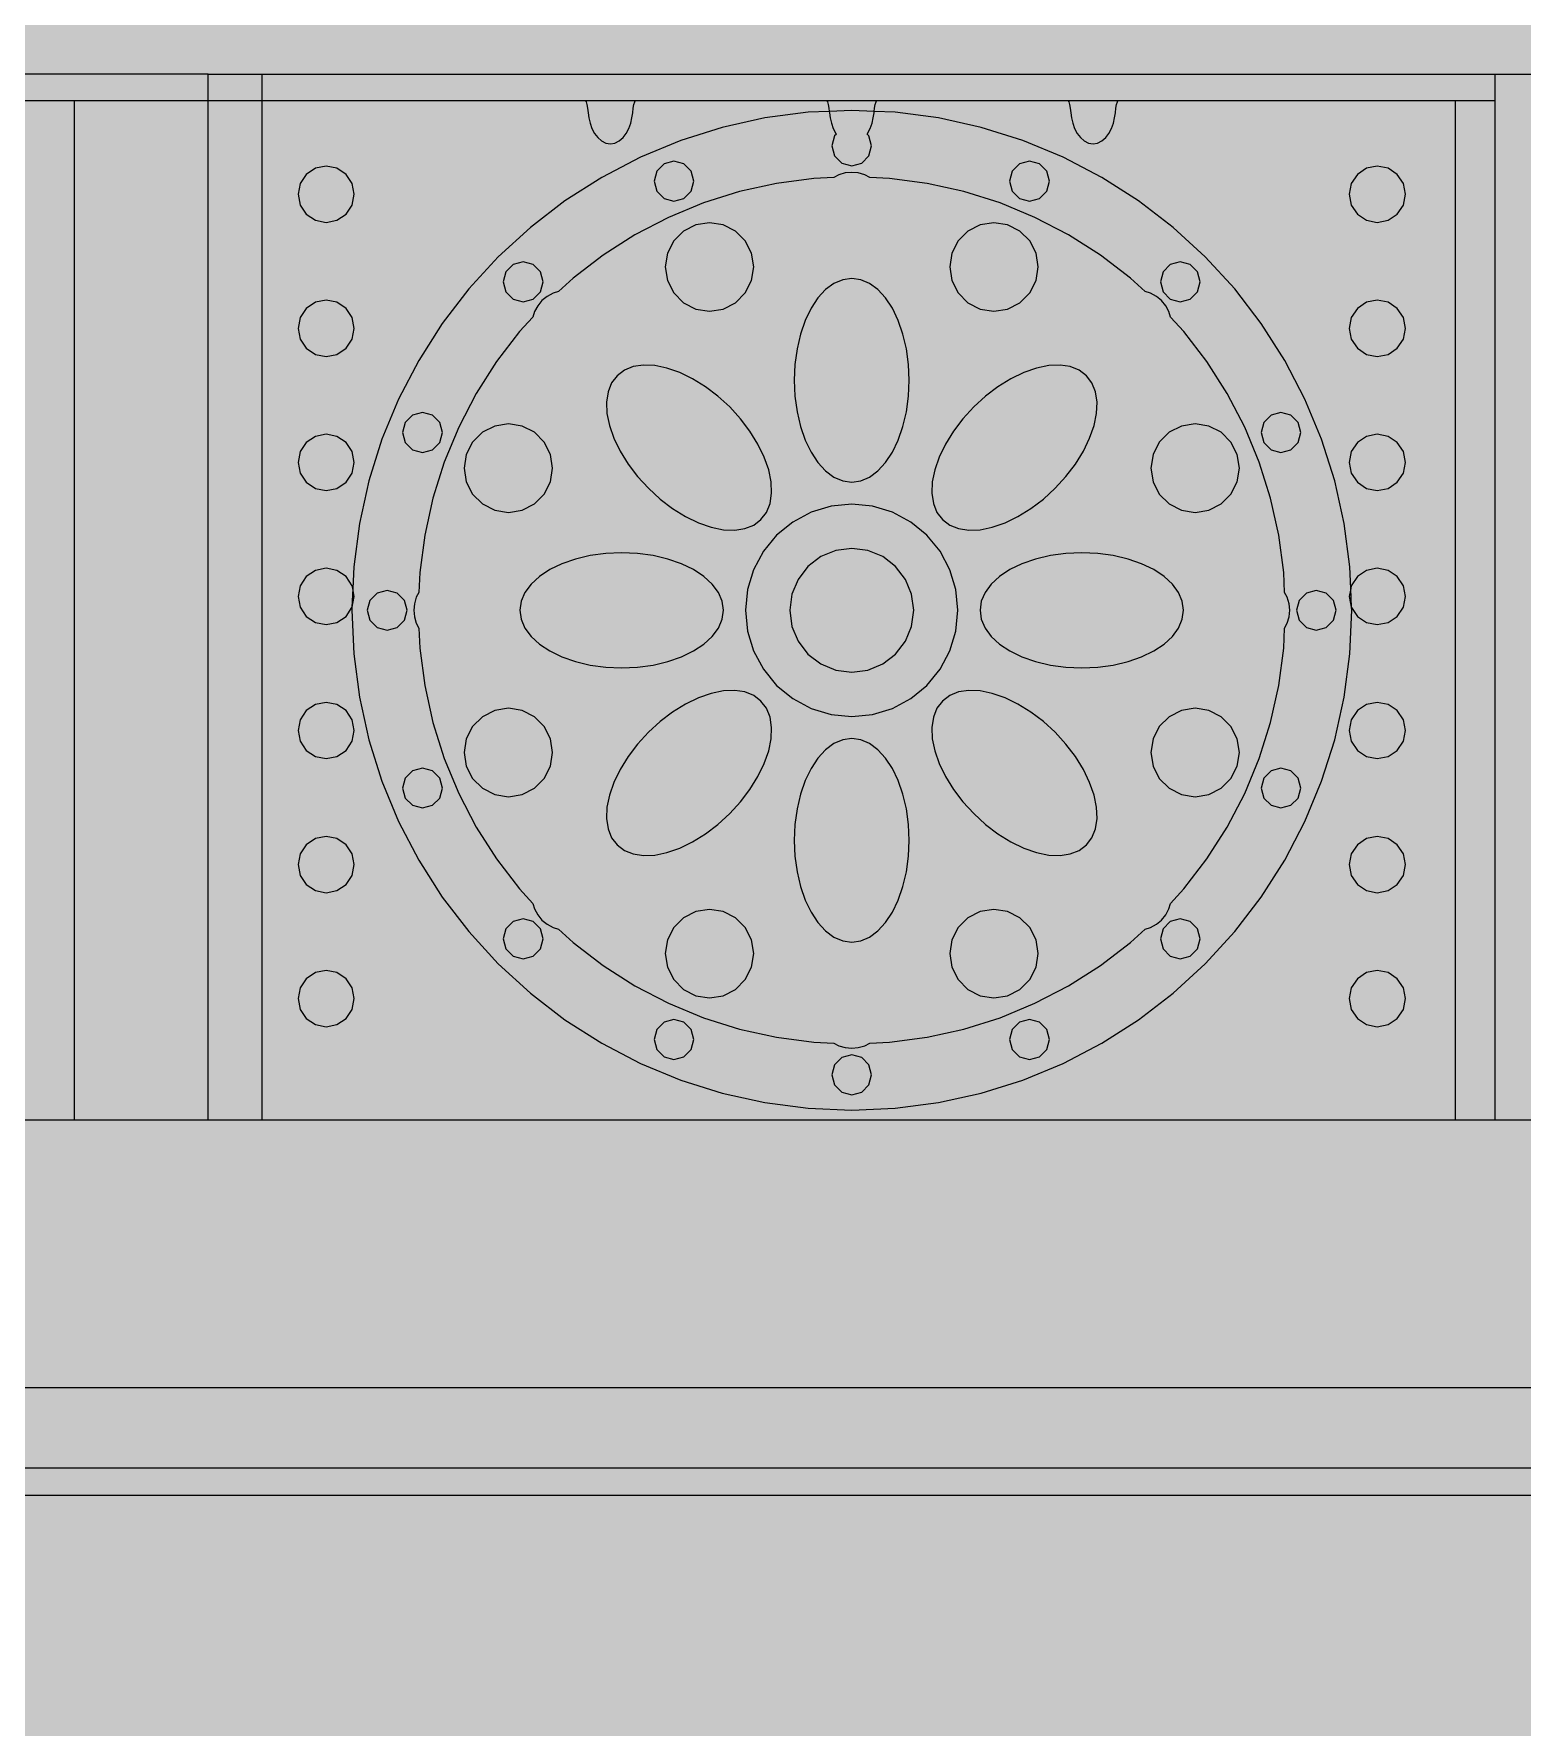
# Model space of a CAD drawing. Header units: millimetres. Extents: x -2412 to 16214, y -1176 to 12021.
# Drawn here: x 11214 to 12061, y 3486 to 4450 of the extents above; entities that cross this region are included whole.
import ezdxf

# ---------------------------------------------------------------- set-up
doc = ezdxf.new("R2010")
doc.units = ezdxf.units.MM
for name, color, linetype, lineweight, true_color in [('00_WHITE_BACKGROUND', 7, 'Continuous', 18, 0xffffff), ('02_CORNICES', 7, 'Continuous', 18, 0x000000), ('03_FRAMES_DOORS', 7, 'Continuous', 18, 0x000000), ('06_ORNAMENT', 7, 'Continuous', 18, 0x000000), ('07_RAILINGS', 7, 'Continuous', 18, 0x000000)]:
    doc.layers.add(name, color=color, linetype=linetype, lineweight=lineweight, true_color=true_color)

msp = doc.modelspace()

# ---------------------------------------------------------------- linework, layer by layer
at = {"layer": '00_WHITE_BACKGROUND', "lineweight": 18, "true_color": 0xffffff}
msp.add_solid([(-2412.2137, -1175.5725), (16213.7405, -1175.5725), (-2412.2137, 12015.2672), (16213.7405, 12015.2672)], dxfattribs=at)
at = {"layer": '02_CORNICES', "color": 7, "lineweight": 18, "true_color": 0x000000}
for points in [[(13404.5802, 3679.3893), (13068.7023, 3679.3893), (11053.4351, 3679.3893), (10717.5573, 3679.3893)], [(10335.8779, 3618.3206), (10519.084, 3618.3206), (13938.9313, 3618.3206), (13938.9313, 3633.5878)], [(13068.7023, 3633.5878), (11053.4351, 3633.5878)]]:
    msp.add_lwpolyline(points, dxfattribs=at)
at = {"layer": '03_FRAMES_DOORS', "color": 7, "lineweight": 18, "true_color": 0x000000}
for points in [[(11236.6412, 4412.2137), (11236.6412, 3832.0611)], [(11343.5115, 4412.2137), (11343.5115, 3832.0611)]]:
    msp.add_lwpolyline(points, dxfattribs=at)
msp.add_lwpolyline([(12022.9008, 4412.2137), (12022.9008, 3832.0611), (12045.8015, 3832.0611), (12045.8015, 4412.2137)], close=True, dxfattribs=at)
at = {"layer": '06_ORNAMENT', "color": 7, "lineweight": 18, "true_color": 0x000000}
for points in [[(11527.8321, 4412.2137), (11343.5115, 4412.2137), (11312.9771, 4412.2137), (11236.6412, 4412.2137), (11129.771, 4412.2137), (11114.5038, 4412.2137)], [(11556.1374, 4412.2137), (11527.8321, 4412.2137)], [(11527.8321, 4412.2137), (11528.1679, 4411.7252), (11528.6412, 4410.0916), (11528.9618, 4408), (11529.2824, 4405.4809), (11529.7252, 4402.6412), (11530.4427, 4399.6031), (11531.4962, 4396.5802), (11532.9466, 4393.7405), (11534.7786, 4391.2824), (11536.9771, 4389.3893), (11539.4046, 4388.1985), (11541.9847, 4387.7863), (11544.5649, 4388.1985), (11546.9924, 4389.3893), (11549.1908, 4391.2824), (11551.0229, 4393.7405), (11552.4733, 4396.5802), (11553.5267, 4399.6031), (11554.2443, 4402.6412), (11554.687, 4405.4809), (11555.0076, 4408), (11555.3282, 4410.0916), (11555.8015, 4411.7252), (11556.1374, 4412.2137)], [(11665.2366, 4412.2137), (11556.1374, 4412.2137)], [(11693.542, 4412.2137), (11665.2366, 4412.2137)], [(11665.2366, 4412.2137), (11665.5725, 4411.7252), (11666.0458, 4410.0916), (11666.3664, 4408), (11666.5954, 4406.229)], [(11692.1832, 4406.229), (11679.3893, 4406.7939), (11666.5954, 4406.229)], [(11692.1832, 4406.229), (11692.4122, 4408), (11692.7328, 4410.0916), (11693.2061, 4411.7252), (11693.542, 4412.2137)], [(11802.6412, 4412.2137), (11693.542, 4412.2137)], [(11830.9466, 4412.2137), (11802.6412, 4412.2137)], [(11802.6412, 4412.2137), (11802.9771, 4411.7252), (11803.4504, 4410.0916), (11803.771, 4408), (11804.0916, 4405.4809), (11804.5344, 4402.6412), (11805.2519, 4399.6031), (11806.3053, 4396.5802), (11807.7557, 4393.7405), (11809.5878, 4391.2824), (11811.7863, 4389.3893), (11814.2137, 4388.1985), (11816.7939, 4387.7863), (11819.374, 4388.1985), (11821.8015, 4389.3893), (11824, 4391.2824), (11825.8321, 4393.7405), (11827.2824, 4396.5802), (11828.3359, 4399.6031), (11829.0534, 4402.6412), (11829.4962, 4405.4809), (11829.8168, 4408), (11830.1374, 4410.0916), (11830.6107, 4411.7252), (11830.9466, 4412.2137)], [(12022.9008, 4412.2137), (11830.9466, 4412.2137)], [(11666.5954, 4406.229), (11654.5802, 4405.7099), (11629.9542, 4402.4733), (11605.7099, 4397.0992), (11582.0305, 4389.6336), (11559.084, 4380.1221), (11537.0687, 4368.6565), (11516.1221, 4355.313), (11496.4122, 4340.1985), (11478.1069, 4323.4198), (11461.3282, 4305.1145), (11446.2137, 4285.4046), (11432.8702, 4264.458), (11421.4046, 4242.4427), (11411.8931, 4219.4962), (11404.4275, 4195.8168), (11399.0534, 4171.5725), (11395.8168, 4146.9466), (11395.2824, 4134.5802)], [(11666.5954, 4406.229), (11666.687, 4405.4809), (11667.1298, 4402.6412), (11667.8473, 4399.6031), (11668.9008, 4396.5802), (11670.3511, 4393.7405), (11670.626, 4393.3588), (11669.5725, 4392.3053), (11668.0611, 4386.6412), (11669.5725, 4380.9771), (11673.7252, 4376.8244), (11679.3893, 4375.2977), (11685.0534, 4376.8244), (11689.2061, 4380.9771), (11690.7328, 4386.6412), (11689.2061, 4392.3053), (11688.1527, 4393.3588), (11688.4275, 4393.7405), (11689.8779, 4396.5802), (11690.9313, 4399.6031), (11691.6489, 4402.6412), (11692.0916, 4405.4809), (11692.1832, 4406.229)], [(11963.4962, 4134.5802), (11962.9618, 4146.9466), (11959.7252, 4171.5725), (11954.3511, 4195.8168), (11946.8855, 4219.4962), (11937.374, 4242.4427), (11925.9084, 4264.458), (11912.5649, 4285.4046), (11897.4504, 4305.1145), (11880.6718, 4323.4198), (11862.3664, 4340.1985), (11842.6565, 4355.313), (11821.7252, 4368.6565), (11799.6947, 4380.1221), (11776.7481, 4389.6336), (11753.0687, 4397.0992), (11728.8244, 4402.4733), (11704.1985, 4405.7099), (11692.1832, 4406.229)], [(11395.2824, 4134.5802), (11394.9618, 4136.1679), (11391.4809, 4141.3588), (11386.2901, 4144.8397), (11380.1527, 4146.0611), (11374.0153, 4144.8397), (11368.8244, 4141.3588), (11365.3435, 4136.1679), (11364.1221, 4130.0305), (11365.3435, 4123.8931), (11368.8244, 4118.687), (11374.0153, 4115.2214), (11380.1527, 4114), (11386.2901, 4115.2214), (11391.4809, 4118.687), (11394.7939, 4123.6489)], [(11963.9847, 4123.6489), (11967.2977, 4118.687), (11972.4885, 4115.2214), (11978.626, 4114), (11984.7634, 4115.2214), (11989.9542, 4118.687), (11993.4351, 4123.8931), (11994.6565, 4130.0305), (11993.4351, 4136.1679), (11989.9542, 4141.3588), (11984.7634, 4144.8397), (11978.626, 4146.0611), (11972.4885, 4144.8397), (11967.2977, 4141.3588), (11963.8168, 4136.1679), (11963.4962, 4134.5802)], [(11395.2824, 4134.5802), (11394.7939, 4123.6489)], [(11394.7939, 4123.6489), (11394.9618, 4123.8931), (11396.1832, 4130.0305), (11395.2824, 4134.5802)], [(11963.4962, 4134.5802), (11962.5954, 4130.0305), (11963.8168, 4123.8931), (11963.9847, 4123.6489)], [(11963.9847, 4123.6489), (11963.4962, 4134.5802)], [(11394.7939, 4123.6489), (11394.7328, 4122.1374), (11395.8168, 4097.3282), (11399.0534, 4072.7023), (11404.4275, 4048.458), (11411.8931, 4024.7786), (11421.4046, 4001.8321), (11432.8702, 3979.8015), (11446.2137, 3958.8702), (11461.3282, 3939.1603), (11478.1069, 3920.855), (11496.4122, 3904.0763), (11516.1221, 3888.9618), (11537.0687, 3875.6183), (11559.084, 3864.1527), (11582.0305, 3854.6412), (11605.7099, 3847.1756), (11629.9542, 3841.8015), (11654.5802, 3838.5649), (11679.3893, 3837.4809), (11704.1985, 3838.5649), (11728.8244, 3841.8015), (11753.0687, 3847.1756), (11776.7481, 3854.6412), (11799.6947, 3864.1527), (11821.7252, 3875.6183), (11842.6565, 3888.9618), (11862.3664, 3904.0763), (11880.6718, 3920.855), (11897.4504, 3939.1603), (11912.5649, 3958.8702), (11925.9084, 3979.8015), (11937.374, 4001.8321), (11946.8855, 4024.7786), (11954.3511, 4048.458), (11959.7252, 4072.7023), (11962.9618, 4097.3282), (11964.0458, 4122.1374), (11963.9847, 4123.6489)]]:
    msp.add_lwpolyline(points, dxfattribs=at)
for points in [[(11566.8397, 4366.5038), (11568.3511, 4360.8397), (11572.5038, 4356.687), (11578.1679, 4355.1756), (11583.8321, 4356.687), (11587.9847, 4360.8397), (11589.5115, 4366.5038), (11587.9847, 4372.1679), (11583.8321, 4376.3206), (11578.1679, 4377.8473), (11572.5038, 4376.3206), (11568.3511, 4372.1679)], [(11769.2672, 4366.5038), (11770.7939, 4360.8397), (11774.9466, 4356.687), (11780.6107, 4355.1756), (11786.2748, 4356.687), (11790.4275, 4360.8397), (11791.9389, 4366.5038), (11790.4275, 4372.1679), (11786.2748, 4376.3206), (11780.6107, 4377.8473), (11774.9466, 4376.3206), (11770.7939, 4372.1679)], [(11364.1221, 4359.0382), (11365.3435, 4352.9008), (11368.8244, 4347.6947), (11374.0153, 4344.229), (11380.1527, 4343.0076), (11386.2901, 4344.229), (11391.4809, 4347.6947), (11394.9618, 4352.9008), (11396.1832, 4359.0382), (11394.9618, 4365.1756), (11391.4809, 4370.3664), (11386.2901, 4373.8473), (11380.1527, 4375.0687), (11374.0153, 4373.8473), (11368.8244, 4370.3664), (11365.3435, 4365.1756)], [(11430, 4122.1374), (11430.3664, 4118.3969), (11431.4809, 4114.7481), (11432.9618, 4111.9084), (11433.4656, 4100.626), (11436.2748, 4079.2672), (11440.9313, 4058.2443), (11447.4046, 4037.7099), (11455.6489, 4017.8015), (11465.5878, 3998.7023), (11477.1603, 3980.5344), (11490.2748, 3963.4504), (11497.9084, 3955.1298), (11498.855, 3952.0611), (11500.6565, 3948.7023), (11503.0382, 3945.7863), (11505.9542, 3943.4046), (11509.313, 3941.6031), (11512.3817, 3940.6565), (11520.7023, 3933.0229), (11537.7863, 3919.9084), (11555.9542, 3908.3359), (11575.0534, 3898.3969), (11594.9618, 3890.1527), (11615.4962, 3883.6794), (11636.5191, 3879.0229), (11657.8779, 3876.2137), (11669.1603, 3875.7099), (11672, 3874.229), (11675.6489, 3873.1145), (11679.3893, 3872.7481), (11683.1298, 3873.1145), (11686.7786, 3874.229), (11689.6183, 3875.7099), (11700.9008, 3876.2137), (11722.2595, 3879.0229), (11743.2824, 3883.6794), (11763.8168, 3890.1527), (11783.7252, 3898.3969), (11802.8244, 3908.3359), (11820.9924, 3919.9084), (11838.0763, 3933.0229), (11846.3969, 3940.6565), (11849.4656, 3941.6031), (11852.8244, 3943.4046), (11855.7405, 3945.7863), (11858.1221, 3948.7023), (11859.9237, 3952.0611), (11860.8702, 3955.1298), (11868.5038, 3963.4504), (11881.6183, 3980.5344), (11893.1908, 3998.7023), (11903.1298, 4017.8015), (11911.374, 4037.7099), (11917.8473, 4058.2443), (11922.5038, 4079.2672), (11925.313, 4100.626), (11925.8168, 4111.9084), (11927.2977, 4114.7481), (11928.4122, 4118.3969), (11928.7786, 4122.1374), (11928.4122, 4125.8779), (11927.2977, 4129.5267), (11925.8168, 4132.3664), (11925.313, 4143.6489), (11922.5038, 4165.0076), (11917.8473, 4186.0305), (11911.374, 4206.5649), (11903.1298, 4226.4733), (11893.1908, 4245.5725), (11881.6183, 4263.7405), (11868.5038, 4280.8244), (11860.8702, 4289.145), (11859.9237, 4292.2137), (11858.1221, 4295.5725), (11855.7405, 4298.4885), (11852.8244, 4300.8702), (11849.4656, 4302.6718), (11846.3969, 4303.6183), (11838.0763, 4311.2519), (11820.9924, 4324.3664), (11802.8244, 4335.9389), (11783.7252, 4345.8779), (11763.8168, 4354.1221), (11743.2824, 4360.5954), (11722.2595, 4365.2519), (11700.9008, 4368.0611), (11689.6183, 4368.5649), (11686.7786, 4370.0458), (11683.1298, 4371.1603), (11679.3893, 4371.5267), (11675.6489, 4371.1603), (11672, 4370.0458), (11669.1603, 4368.5649), (11657.8779, 4368.0611), (11636.5191, 4365.2519), (11615.4962, 4360.5954), (11594.9618, 4354.1221), (11575.0534, 4345.8779), (11555.9542, 4335.9389), (11537.7863, 4324.3664), (11520.7023, 4311.2519), (11512.3817, 4303.6183), (11509.313, 4302.6718), (11505.9542, 4300.8702), (11503.0382, 4298.4885), (11500.6565, 4295.5725), (11498.855, 4292.2137), (11497.9084, 4289.145), (11490.2748, 4280.8244), (11477.1603, 4263.7405), (11465.5878, 4245.5725), (11455.6489, 4226.4733), (11447.4046, 4206.5649), (11440.9313, 4186.0305), (11436.2748, 4165.0076), (11433.4656, 4143.6489), (11432.9618, 4132.3664), (11431.4809, 4129.5267), (11430.3664, 4125.8779)], [(11962.5954, 4359.0382), (11963.8168, 4352.9008), (11967.2977, 4347.6947), (11972.4885, 4344.229), (11978.626, 4343.0076), (11984.7634, 4344.229), (11989.9542, 4347.6947), (11993.4351, 4352.9008), (11994.6565, 4359.0382), (11993.4351, 4365.1756), (11989.9542, 4370.3664), (11984.7634, 4373.8473), (11978.626, 4375.0687), (11972.4885, 4373.8473), (11967.2977, 4370.3664), (11963.8168, 4365.1756)], [(11573.2214, 4317.6336), (11574.458, 4309.8473), (11578.0305, 4302.8244), (11583.6031, 4297.2519), (11590.626, 4293.6794), (11598.4122, 4292.4427), (11606.1985, 4293.6794), (11613.2214, 4297.2519), (11618.7939, 4302.8244), (11622.3664, 4309.8473), (11623.6031, 4317.6336), (11622.3664, 4325.4198), (11618.7939, 4332.4427), (11613.2214, 4338.0153), (11606.1985, 4341.5878), (11598.4122, 4342.8244), (11590.626, 4341.5878), (11583.6031, 4338.0153), (11578.0305, 4332.4427), (11574.458, 4325.4198)], [(11735.1756, 4317.6336), (11736.4122, 4309.8473), (11739.9847, 4302.8244), (11745.5573, 4297.2519), (11752.5802, 4293.6794), (11760.3664, 4292.4427), (11768.1527, 4293.6794), (11775.1756, 4297.2519), (11780.7481, 4302.8244), (11784.3206, 4309.8473), (11785.5573, 4317.6336), (11784.3206, 4325.4198), (11780.7481, 4332.4427), (11775.1756, 4338.0153), (11768.1527, 4341.5878), (11760.3664, 4342.8244), (11752.5802, 4341.5878), (11745.5573, 4338.0153), (11739.9847, 4332.4427), (11736.4122, 4325.4198)], [(11481.0229, 4309.1756), (11482.5344, 4303.4962), (11486.687, 4299.3588), (11492.3511, 4297.8321), (11498.0305, 4299.3588), (11502.1679, 4303.4962), (11503.6947, 4309.1756), (11502.1679, 4314.8397), (11498.0305, 4318.9924), (11492.3511, 4320.5038), (11486.687, 4318.9924), (11482.5344, 4314.8397)], [(11855.084, 4309.1756), (11856.6107, 4303.4962), (11860.7481, 4299.3588), (11866.4275, 4297.8321), (11872.0916, 4299.3588), (11876.2443, 4303.4962), (11877.7557, 4309.1756), (11876.2443, 4314.8397), (11872.0916, 4318.9924), (11866.4275, 4320.5038), (11860.7481, 4318.9924), (11856.6107, 4314.8397)], [(11646.6412, 4253.1298), (11647.0382, 4244.0611), (11648.2443, 4235.2214), (11650.2137, 4226.8244), (11652.9008, 4219.0687), (11656.229, 4212.1679), (11660.1374, 4206.2595), (11664.5191, 4201.5115), (11669.2672, 4198.0305), (11674.2595, 4195.9084), (11679.3893, 4195.1908), (11684.5191, 4195.9084), (11689.5115, 4198.0305), (11694.2595, 4201.5115), (11698.6412, 4206.2595), (11702.5496, 4212.1679), (11705.8779, 4219.0687), (11708.5649, 4226.8244), (11710.5344, 4235.2214), (11711.7405, 4244.0611), (11712.1374, 4253.1298), (11711.7405, 4262.1985), (11710.5344, 4271.0382), (11708.5649, 4279.4351), (11705.8779, 4287.1908), (11702.5496, 4294.0916), (11698.6412, 4300), (11694.2595, 4304.7481), (11689.5115, 4308.229), (11684.5191, 4310.3511), (11679.3893, 4311.0687), (11674.2595, 4310.3511), (11669.2672, 4308.229), (11664.5191, 4304.7481), (11660.1374, 4300), (11656.229, 4294.0916), (11652.9008, 4287.1908), (11650.2137, 4279.4351), (11648.2443, 4271.0382), (11647.0382, 4262.1985)], [(11364.1221, 4282.7023), (11365.3435, 4276.5649), (11368.8244, 4271.3588), (11374.0153, 4267.8931), (11380.1527, 4266.6718), (11386.2901, 4267.8931), (11391.4809, 4271.3588), (11394.9618, 4276.5649), (11396.1832, 4282.7023), (11394.9618, 4288.8397), (11391.4809, 4294.0305), (11386.2901, 4297.5115), (11380.1527, 4298.7328), (11374.0153, 4297.5115), (11368.8244, 4294.0305), (11365.3435, 4288.8397)], [(11962.5954, 4282.7023), (11963.8168, 4276.5649), (11967.2977, 4271.3588), (11972.4885, 4267.8931), (11978.626, 4266.6718), (11984.7634, 4267.8931), (11989.9542, 4271.3588), (11993.4351, 4276.5649), (11994.6565, 4282.7023), (11993.4351, 4288.8397), (11989.9542, 4294.0305), (11984.7634, 4297.5115), (11978.626, 4298.7328), (11972.4885, 4297.5115), (11967.2977, 4294.0305), (11963.8168, 4288.8397)], [(11539.7405, 4240.7481), (11540.0153, 4234.2901), (11541.4198, 4227.3588), (11543.9542, 4220.1069), (11547.5267, 4212.7328), (11552.0763, 4205.4046), (11557.4809, 4198.3053), (11563.6031, 4191.6031), (11570.3053, 4185.4809), (11577.4046, 4180.0763), (11584.7328, 4175.5267), (11592.1069, 4171.9542), (11599.3588, 4169.4198), (11606.2901, 4168), (11612.7481, 4167.7405), (11618.5649, 4168.6412), (11623.6031, 4170.6718), (11627.7252, 4173.8015), (11630.855, 4177.9237), (11632.8855, 4182.9618), (11633.7863, 4188.7786), (11633.5267, 4195.2366), (11632.1069, 4202.1679), (11629.5725, 4209.4198), (11626, 4216.7939), (11621.4504, 4224.1221), (11616.0458, 4231.2214), (11609.9237, 4237.9237), (11603.2214, 4244.0458), (11596.1221, 4249.4504), (11588.7939, 4254), (11581.4198, 4257.5725), (11574.1679, 4260.1069), (11567.2366, 4261.5115), (11560.7786, 4261.7863), (11554.9618, 4260.8855), (11549.9237, 4258.855), (11545.8015, 4255.7252), (11542.6718, 4251.6031), (11540.6412, 4246.5649)], [(11724.9924, 4188.7786), (11725.8931, 4182.9618), (11727.9237, 4177.9237), (11731.0534, 4173.8015), (11735.1756, 4170.6718), (11740.2137, 4168.6412), (11746.0305, 4167.7405), (11752.4885, 4168), (11759.4198, 4169.4198), (11766.6718, 4171.9542), (11774.0458, 4175.5267), (11781.374, 4180.0763), (11788.4733, 4185.4809), (11795.1756, 4191.6031), (11801.2977, 4198.3053), (11806.7023, 4205.4046), (11811.2519, 4212.7328), (11814.8244, 4220.1069), (11817.3588, 4227.3588), (11818.7634, 4234.2901), (11819.0382, 4240.7481), (11818.1374, 4246.5649), (11816.1069, 4251.6031), (11812.9771, 4255.7252), (11808.855, 4258.855), (11803.8168, 4260.8855), (11798, 4261.7863), (11791.542, 4261.5115), (11784.6107, 4260.1069), (11777.3588, 4257.5725), (11769.9847, 4254), (11762.6565, 4249.4504), (11755.5573, 4244.0458), (11748.855, 4237.9237), (11742.7328, 4231.2214), (11737.3282, 4224.1221), (11732.7786, 4216.7939), (11729.2061, 4209.4198), (11726.6718, 4202.1679), (11725.2519, 4195.2366)], [(11423.6794, 4223.3588), (11425.2061, 4217.6947), (11429.3588, 4213.542), (11435.0229, 4212.0153), (11440.687, 4213.542), (11444.8397, 4217.6947), (11446.3511, 4223.3588), (11444.8397, 4229.0229), (11440.687, 4233.1756), (11435.0229, 4234.687), (11429.3588, 4233.1756), (11425.2061, 4229.0229)], [(11912.4275, 4223.3588), (11913.9389, 4217.6947), (11918.0916, 4213.542), (11923.7557, 4212.0153), (11929.4198, 4213.542), (11933.5725, 4217.6947), (11935.0992, 4223.3588), (11933.5725, 4229.0229), (11929.4198, 4233.1756), (11923.7557, 4234.687), (11918.0916, 4233.1756), (11913.9389, 4229.0229)], [(11458.7023, 4203.1145), (11459.9389, 4195.3282), (11463.5115, 4188.3053), (11469.084, 4182.7328), (11476.1069, 4179.1603), (11483.8931, 4177.9237), (11491.6794, 4179.1603), (11498.7023, 4182.7328), (11504.2748, 4188.3053), (11507.8473, 4195.3282), (11509.084, 4203.1145), (11507.8473, 4210.9008), (11504.2748, 4217.9237), (11498.7023, 4223.4962), (11491.6794, 4227.0687), (11483.8931, 4228.3053), (11476.1069, 4227.0687), (11469.084, 4223.4962), (11463.5115, 4217.9237), (11459.9389, 4210.9008)], [(11849.6947, 4203.1145), (11850.9313, 4195.3282), (11854.5038, 4188.3053), (11860.0763, 4182.7328), (11867.0992, 4179.1603), (11874.8855, 4177.9237), (11882.6718, 4179.1603), (11889.6947, 4182.7328), (11895.2672, 4188.3053), (11898.8397, 4195.3282), (11900.0763, 4203.1145), (11898.8397, 4210.9008), (11895.2672, 4217.9237), (11889.6947, 4223.4962), (11882.6718, 4227.0687), (11874.8855, 4228.3053), (11867.0992, 4227.0687), (11860.0763, 4223.4962), (11854.5038, 4217.9237), (11850.9313, 4210.9008)], [(11364.1221, 4206.3664), (11365.3435, 4200.229), (11368.8244, 4195.0229), (11374.0153, 4191.5573), (11380.1527, 4190.3359), (11386.2901, 4191.5573), (11391.4809, 4195.0229), (11394.9618, 4200.229), (11396.1832, 4206.3664), (11394.9618, 4212.5038), (11391.4809, 4217.6947), (11386.2901, 4221.1756), (11380.1527, 4222.3969), (11374.0153, 4221.1756), (11368.8244, 4217.6947), (11365.3435, 4212.5038)], [(11962.5954, 4206.3664), (11963.8168, 4200.229), (11967.2977, 4195.0229), (11972.4885, 4191.5573), (11978.626, 4190.3359), (11984.7634, 4191.5573), (11989.9542, 4195.0229), (11993.4351, 4200.229), (11994.6565, 4206.3664), (11993.4351, 4212.5038), (11989.9542, 4217.6947), (11984.7634, 4221.1756), (11978.626, 4222.3969), (11972.4885, 4221.1756), (11967.2977, 4217.6947), (11963.8168, 4212.5038)], [(11618.9313, 4122.1374), (11620.0916, 4110.3359), (11623.5267, 4099.0076), (11629.1145, 4088.5496), (11636.6412, 4079.3893), (11645.8015, 4071.8626), (11656.2595, 4066.2748), (11667.5878, 4062.8397), (11679.3893, 4061.6794), (11691.1908, 4062.8397), (11702.5191, 4066.2748), (11712.9771, 4071.8626), (11722.1374, 4079.3893), (11729.6641, 4088.5496), (11735.2519, 4099.0076), (11738.687, 4110.3359), (11739.8473, 4122.1374), (11738.687, 4133.9389), (11735.2519, 4145.2672), (11729.6641, 4155.7252), (11722.1374, 4164.8855), (11712.9771, 4172.4122), (11702.5191, 4178), (11691.1908, 4181.4351), (11679.3893, 4182.5954), (11667.5878, 4181.4351), (11656.2595, 4178), (11645.8015, 4172.4122), (11636.6412, 4164.8855), (11629.1145, 4155.7252), (11623.5267, 4145.2672), (11620.0916, 4133.9389)], [(11644.1221, 4122.1374), (11645.3282, 4113.0076), (11648.8397, 4104.5038), (11654.458, 4097.2061), (11661.7557, 4091.5878), (11670.2595, 4088.0763), (11679.3893, 4086.8702), (11688.5191, 4088.0763), (11697.0229, 4091.5878), (11704.3206, 4097.2061), (11709.9389, 4104.5038), (11713.4504, 4113.0076), (11714.6565, 4122.1374), (11713.4504, 4131.2672), (11709.9389, 4139.771), (11704.3206, 4147.0687), (11697.0229, 4152.687), (11688.5191, 4156.1985), (11679.3893, 4157.4046), (11670.2595, 4156.1985), (11661.7557, 4152.687), (11654.458, 4147.0687), (11648.8397, 4139.771), (11645.3282, 4131.2672)], [(11490.458, 4122.1374), (11491.1756, 4117.0076), (11493.2977, 4112.0153), (11496.7786, 4107.2672), (11501.5267, 4102.8855), (11507.4351, 4098.9771), (11514.3359, 4095.6489), (11522.0916, 4092.9618), (11530.4885, 4090.9924), (11539.3282, 4089.7863), (11548.3969, 4089.3893), (11557.4656, 4089.7863), (11566.3053, 4090.9924), (11574.7023, 4092.9618), (11582.458, 4095.6489), (11589.3588, 4098.9771), (11595.2672, 4102.8855), (11600.0153, 4107.2672), (11603.4962, 4112.0153), (11605.6183, 4117.0076), (11606.3359, 4122.1374), (11605.6183, 4127.2672), (11603.4962, 4132.2595), (11600.0153, 4137.0076), (11595.2672, 4141.3893), (11589.3588, 4145.2977), (11582.458, 4148.626), (11574.7023, 4151.313), (11566.3053, 4153.2824), (11557.4656, 4154.4885), (11548.3969, 4154.8855), (11539.3282, 4154.4885), (11530.4885, 4153.2824), (11522.0916, 4151.313), (11514.3359, 4148.626), (11507.4351, 4145.2977), (11501.5267, 4141.3893), (11496.7786, 4137.0076), (11493.2977, 4132.2595), (11491.1756, 4127.2672)], [(11752.4427, 4122.1374), (11753.1603, 4117.0076), (11755.2824, 4112.0153), (11758.7634, 4107.2672), (11763.5115, 4102.8855), (11769.4198, 4098.9771), (11776.3206, 4095.6489), (11784.0763, 4092.9618), (11792.4733, 4090.9924), (11801.313, 4089.7863), (11810.3817, 4089.3893), (11819.4504, 4089.7863), (11828.2901, 4090.9924), (11836.687, 4092.9618), (11844.4427, 4095.6489), (11851.3435, 4098.9771), (11857.2519, 4102.8855), (11862, 4107.2672), (11865.4809, 4112.0153), (11867.6031, 4117.0076), (11868.3206, 4122.1374), (11867.6031, 4127.2672), (11865.4809, 4132.2595), (11862, 4137.0076), (11857.2519, 4141.3893), (11851.3435, 4145.2977), (11844.4427, 4148.626), (11836.687, 4151.313), (11828.2901, 4153.2824), (11819.4504, 4154.4885), (11810.3817, 4154.8855), (11801.313, 4154.4885), (11792.4733, 4153.2824), (11784.0763, 4151.313), (11776.3206, 4148.626), (11769.4198, 4145.2977), (11763.5115, 4141.3893), (11758.7634, 4137.0076), (11755.2824, 4132.2595), (11753.1603, 4127.2672)], [(11403.5573, 4122.1374), (11405.0687, 4116.4733), (11409.2214, 4112.3206), (11414.8855, 4110.7939), (11420.5496, 4112.3206), (11424.7023, 4116.4733), (11426.229, 4122.1374), (11424.7023, 4127.8015), (11420.5496, 4131.9542), (11414.8855, 4133.4656), (11409.2214, 4131.9542), (11405.0687, 4127.8015)], [(11932.5649, 4122.1374), (11934.0763, 4116.4733), (11938.229, 4112.3206), (11943.8931, 4110.7939), (11949.5573, 4112.3206), (11953.7099, 4116.4733), (11955.2366, 4122.1374), (11953.7099, 4127.8015), (11949.5573, 4131.9542), (11943.8931, 4133.4656), (11938.229, 4131.9542), (11934.0763, 4127.8015)], [(11364.1221, 4053.6947), (11365.3435, 4047.5573), (11368.8244, 4042.3511), (11374.0153, 4038.8855), (11380.1527, 4037.6641), (11386.2901, 4038.8855), (11391.4809, 4042.3511), (11394.9618, 4047.5573), (11396.1832, 4053.6947), (11394.9618, 4059.8321), (11391.4809, 4065.0229), (11386.2901, 4068.5038), (11380.1527, 4069.7252), (11374.0153, 4068.5038), (11368.8244, 4065.0229), (11365.3435, 4059.8321)], [(11539.7405, 4003.5267), (11540.6412, 3997.7099), (11542.6718, 3992.6718), (11545.8015, 3988.5496), (11549.9237, 3985.4198), (11554.9618, 3983.3893), (11560.7786, 3982.4885), (11567.2366, 3982.7634), (11574.1679, 3984.1679), (11581.4198, 3986.7023), (11588.7939, 3990.2748), (11596.1221, 3994.8244), (11603.2214, 4000.229), (11609.9237, 4006.3511), (11616.0458, 4013.0534), (11621.4504, 4020.1527), (11626, 4027.4809), (11629.5725, 4034.855), (11632.1069, 4042.1069), (11633.5267, 4049.0382), (11633.7863, 4055.4962), (11632.8855, 4061.313), (11630.855, 4066.3511), (11627.7252, 4070.4733), (11623.6031, 4073.6031), (11618.5649, 4075.6336), (11612.7481, 4076.5344), (11606.2901, 4076.2748), (11599.3588, 4074.855), (11592.1069, 4072.3206), (11584.7328, 4068.7481), (11577.4046, 4064.1985), (11570.3053, 4058.7939), (11563.6031, 4052.6718), (11557.4809, 4045.9695), (11552.0763, 4038.8702), (11547.5267, 4031.542), (11543.9542, 4024.1679), (11541.4198, 4016.916), (11540.0153, 4009.9847)], [(11724.9924, 4055.4962), (11725.2519, 4049.0382), (11726.6718, 4042.1069), (11729.2061, 4034.855), (11732.7786, 4027.4809), (11737.3282, 4020.1527), (11742.7328, 4013.0534), (11748.855, 4006.3511), (11755.5573, 4000.229), (11762.6565, 3994.8244), (11769.9847, 3990.2748), (11777.3588, 3986.7023), (11784.6107, 3984.1679), (11791.542, 3982.7634), (11798, 3982.4885), (11803.8168, 3983.3893), (11808.855, 3985.4198), (11812.9771, 3988.5496), (11816.1069, 3992.6718), (11818.1374, 3997.7099), (11819.0382, 4003.5267), (11818.7634, 4009.9847), (11817.3588, 4016.916), (11814.8244, 4024.1679), (11811.2519, 4031.542), (11806.7023, 4038.8702), (11801.2977, 4045.9695), (11795.1756, 4052.6718), (11788.4733, 4058.7939), (11781.374, 4064.1985), (11774.0458, 4068.7481), (11766.6718, 4072.3206), (11759.4198, 4074.855), (11752.4885, 4076.2748), (11746.0305, 4076.5344), (11740.2137, 4075.6336), (11735.1756, 4073.6031), (11731.0534, 4070.4733), (11727.9237, 4066.3511), (11725.8931, 4061.313)], [(11962.5954, 4053.6947), (11963.8168, 4047.5573), (11967.2977, 4042.3511), (11972.4885, 4038.8855), (11978.626, 4037.6641), (11984.7634, 4038.8855), (11989.9542, 4042.3511), (11993.4351, 4047.5573), (11994.6565, 4053.6947), (11993.4351, 4059.8321), (11989.9542, 4065.0229), (11984.7634, 4068.5038), (11978.626, 4069.7252), (11972.4885, 4068.5038), (11967.2977, 4065.0229), (11963.8168, 4059.8321)], [(11458.7023, 4041.1603), (11459.9389, 4033.374), (11463.5115, 4026.3511), (11469.084, 4020.7786), (11476.1069, 4017.2061), (11483.8931, 4015.9695), (11491.6794, 4017.2061), (11498.7023, 4020.7786), (11504.2748, 4026.3511), (11507.8473, 4033.374), (11509.084, 4041.1603), (11507.8473, 4048.9466), (11504.2748, 4055.9695), (11498.7023, 4061.542), (11491.6794, 4065.1145), (11483.8931, 4066.3511), (11476.1069, 4065.1145), (11469.084, 4061.542), (11463.5115, 4055.9695), (11459.9389, 4048.9466)], [(11849.6947, 4041.1603), (11850.9313, 4033.374), (11854.5038, 4026.3511), (11860.0763, 4020.7786), (11867.0992, 4017.2061), (11874.8855, 4015.9695), (11882.6718, 4017.2061), (11889.6947, 4020.7786), (11895.2672, 4026.3511), (11898.8397, 4033.374), (11900.0763, 4041.1603), (11898.8397, 4048.9466), (11895.2672, 4055.9695), (11889.6947, 4061.542), (11882.6718, 4065.1145), (11874.8855, 4066.3511), (11867.0992, 4065.1145), (11860.0763, 4061.542), (11854.5038, 4055.9695), (11850.9313, 4048.9466)], [(11646.6412, 3991.145), (11647.0382, 3982.0763), (11648.2443, 3973.2366), (11650.2137, 3964.8397), (11652.9008, 3957.084), (11656.229, 3950.1832), (11660.1374, 3944.2748), (11664.5191, 3939.5267), (11669.2672, 3936.0458), (11674.2595, 3933.9237), (11679.3893, 3933.2061), (11684.5191, 3933.9237), (11689.5115, 3936.0458), (11694.2595, 3939.5267), (11698.6412, 3944.2748), (11702.5496, 3950.1832), (11705.8779, 3957.084), (11708.5649, 3964.8397), (11710.5344, 3973.2366), (11711.7405, 3982.0763), (11712.1374, 3991.145), (11711.7405, 4000.2137), (11710.5344, 4009.0534), (11708.5649, 4017.4504), (11705.8779, 4025.2061), (11702.5496, 4032.1069), (11698.6412, 4038.0153), (11694.2595, 4042.7634), (11689.5115, 4046.2443), (11684.5191, 4048.3664), (11679.3893, 4049.084), (11674.2595, 4048.3664), (11669.2672, 4046.2443), (11664.5191, 4042.7634), (11660.1374, 4038.0153), (11656.229, 4032.1069), (11652.9008, 4025.2061), (11650.2137, 4017.4504), (11648.2443, 4009.0534), (11647.0382, 4000.2137)], [(11423.6794, 4020.916), (11425.2061, 4015.2519), (11429.3588, 4011.0992), (11435.0229, 4009.5878), (11440.687, 4011.0992), (11444.8397, 4015.2519), (11446.3511, 4020.916), (11444.8397, 4026.5802), (11440.687, 4030.7328), (11435.0229, 4032.2595), (11429.3588, 4030.7328), (11425.2061, 4026.5802)], [(11912.4275, 4020.916), (11913.9389, 4015.2519), (11918.0916, 4011.0992), (11923.7557, 4009.5878), (11929.4198, 4011.0992), (11933.5725, 4015.2519), (11935.0992, 4020.916), (11933.5725, 4026.5802), (11929.4198, 4030.7328), (11923.7557, 4032.2595), (11918.0916, 4030.7328), (11913.9389, 4026.5802)], [(11364.1221, 3977.3588), (11365.3435, 3971.2214), (11368.8244, 3966.0153), (11374.0153, 3962.5496), (11380.1527, 3961.3282), (11386.2901, 3962.5496), (11391.4809, 3966.0153), (11394.9618, 3971.2214), (11396.1832, 3977.3588), (11394.9618, 3983.4962), (11391.4809, 3988.687), (11386.2901, 3992.1679), (11380.1527, 3993.3893), (11374.0153, 3992.1679), (11368.8244, 3988.687), (11365.3435, 3983.4962)], [(11962.5954, 3977.3588), (11963.8168, 3971.2214), (11967.2977, 3966.0153), (11972.4885, 3962.5496), (11978.626, 3961.3282), (11984.7634, 3962.5496), (11989.9542, 3966.0153), (11993.4351, 3971.2214), (11994.6565, 3977.3588), (11993.4351, 3983.4962), (11989.9542, 3988.687), (11984.7634, 3992.1679), (11978.626, 3993.3893), (11972.4885, 3992.1679), (11967.2977, 3988.687), (11963.8168, 3983.4962)], [(11481.0229, 3935.0992), (11482.5344, 3929.4351), (11486.687, 3925.2824), (11492.3511, 3923.771), (11498.0305, 3925.2824), (11502.1679, 3929.4351), (11503.6947, 3935.0992), (11502.1679, 3940.7786), (11498.0305, 3944.916), (11492.3511, 3946.4427), (11486.687, 3944.916), (11482.5344, 3940.7786)], [(11573.2214, 3926.6412), (11574.458, 3918.855), (11578.0305, 3911.8321), (11583.6031, 3906.2595), (11590.626, 3902.687), (11598.4122, 3901.4504), (11606.1985, 3902.687), (11613.2214, 3906.2595), (11618.7939, 3911.8321), (11622.3664, 3918.855), (11623.6031, 3926.6412), (11622.3664, 3934.4275), (11618.7939, 3941.4504), (11613.2214, 3947.0229), (11606.1985, 3950.5954), (11598.4122, 3951.8321), (11590.626, 3950.5954), (11583.6031, 3947.0229), (11578.0305, 3941.4504), (11574.458, 3934.4275)], [(11735.1756, 3926.6412), (11736.4122, 3918.855), (11739.9847, 3911.8321), (11745.5573, 3906.2595), (11752.5802, 3902.687), (11760.3664, 3901.4504), (11768.1527, 3902.687), (11775.1756, 3906.2595), (11780.7481, 3911.8321), (11784.3206, 3918.855), (11785.5573, 3926.6412), (11784.3206, 3934.4275), (11780.7481, 3941.4504), (11775.1756, 3947.0229), (11768.1527, 3950.5954), (11760.3664, 3951.8321), (11752.5802, 3950.5954), (11745.5573, 3947.0229), (11739.9847, 3941.4504), (11736.4122, 3934.4275)], [(11855.084, 3935.0992), (11856.6107, 3929.4351), (11860.7481, 3925.2824), (11866.4275, 3923.771), (11872.0916, 3925.2824), (11876.2443, 3929.4351), (11877.7557, 3935.0992), (11876.2443, 3940.7786), (11872.0916, 3944.916), (11866.4275, 3946.4427), (11860.7481, 3944.916), (11856.6107, 3940.7786)], [(11364.1221, 3901.0229), (11365.3435, 3894.8855), (11368.8244, 3889.6794), (11374.0153, 3886.2137), (11380.1527, 3884.9924), (11386.2901, 3886.2137), (11391.4809, 3889.6794), (11394.9618, 3894.8855), (11396.1832, 3901.0229), (11394.9618, 3907.1603), (11391.4809, 3912.3511), (11386.2901, 3915.8321), (11380.1527, 3917.0534), (11374.0153, 3915.8321), (11368.8244, 3912.3511), (11365.3435, 3907.1603)], [(11962.5954, 3901.0229), (11963.8168, 3894.8855), (11967.2977, 3889.6794), (11972.4885, 3886.2137), (11978.626, 3884.9924), (11984.7634, 3886.2137), (11989.9542, 3889.6794), (11993.4351, 3894.8855), (11994.6565, 3901.0229), (11993.4351, 3907.1603), (11989.9542, 3912.3511), (11984.7634, 3915.8321), (11978.626, 3917.0534), (11972.4885, 3915.8321), (11967.2977, 3912.3511), (11963.8168, 3907.1603)], [(11566.8397, 3877.771), (11568.3511, 3872.1069), (11572.5038, 3867.9542), (11578.1679, 3866.4275), (11583.8321, 3867.9542), (11587.9847, 3872.1069), (11589.5115, 3877.771), (11587.9847, 3883.4351), (11583.8321, 3887.5878), (11578.1679, 3889.0992), (11572.5038, 3887.5878), (11568.3511, 3883.4351)], [(11769.2672, 3877.771), (11770.7939, 3872.1069), (11774.9466, 3867.9542), (11780.6107, 3866.4275), (11786.2748, 3867.9542), (11790.4275, 3872.1069), (11791.9389, 3877.771), (11790.4275, 3883.4351), (11786.2748, 3887.5878), (11780.6107, 3889.0992), (11774.9466, 3887.5878), (11770.7939, 3883.4351)], [(11668.0611, 3857.6336), (11669.5725, 3851.9695), (11673.7252, 3847.8168), (11679.3893, 3846.2901), (11685.0534, 3847.8168), (11689.2061, 3851.9695), (11690.7328, 3857.6336), (11689.2061, 3863.2977), (11685.0534, 3867.4504), (11679.3893, 3868.9618), (11673.7252, 3867.4504), (11669.5725, 3863.2977)]]:
    msp.add_lwpolyline(points, close=True, dxfattribs=at)
at = {"layer": '07_RAILINGS', "color": 7, "lineweight": 18, "true_color": 0x000000}
for points in [[(11312.9771, 4427.4809), (11114.5038, 4427.4809), (11114.5038, 4412.2137), (11114.5038, 3832.0611), (11129.771, 3832.0611), (11236.6412, 3832.0611), (11312.9771, 3832.0611)], [(11312.9771, 4427.4809), (11343.5115, 4427.4809)], [(11312.9771, 3832.0611), (11312.9771, 4412.2137), (11312.9771, 4427.4809)], [(11343.5115, 4427.4809), (12045.8015, 4427.4809)], [(11343.5115, 4427.4809), (11343.5115, 4412.2137)], [(12045.8015, 4427.4809), (12076.3359, 4427.4809)], [(12045.8015, 4412.2137), (12045.8015, 4427.4809)], [(11312.9771, 3832.0611), (11343.5115, 3832.0611), (12022.9008, 3832.0611)], [(12045.8015, 3832.0611), (12076.3359, 3832.0611), (12099.2366, 3832.0611), (12778.626, 3832.0611)]]:
    msp.add_lwpolyline(points, dxfattribs=at)

doc.saveas('drawing.dxf')
